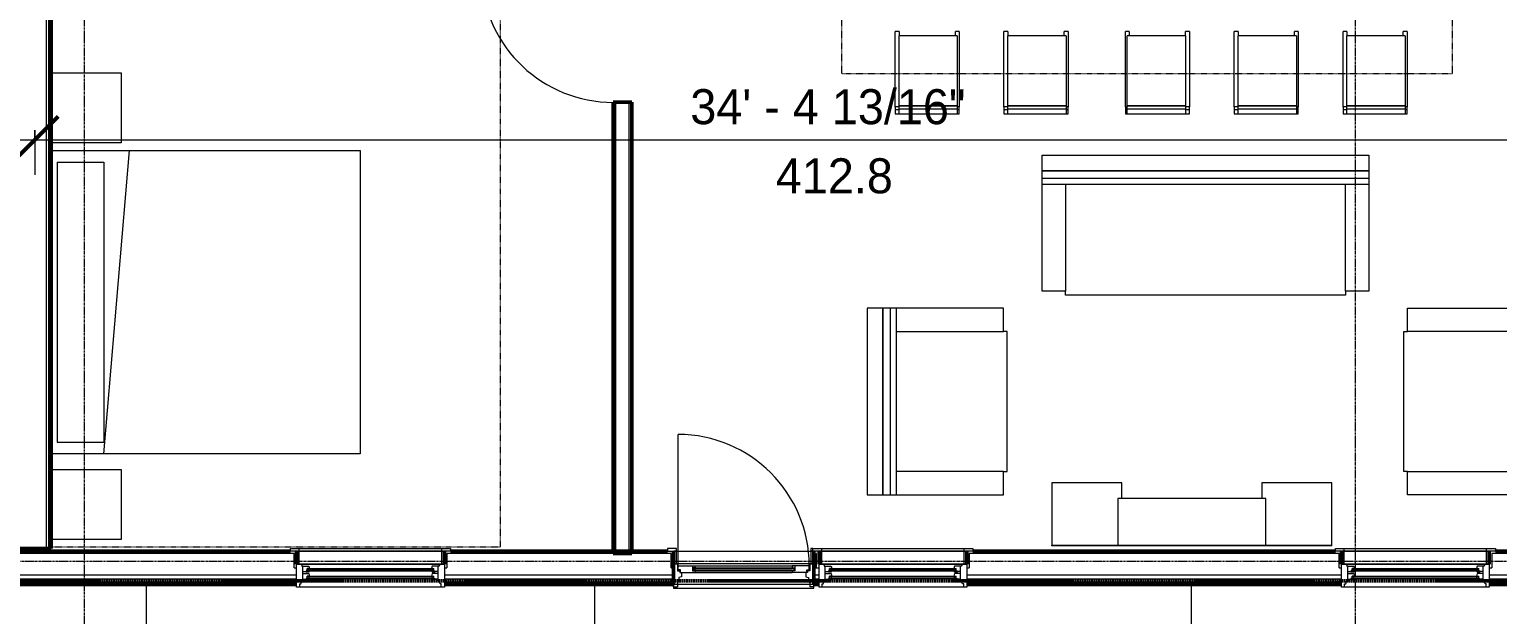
# Model space of a CAD drawing. Header units: inches. Extents: x -4266 to -1814, y 9706 to 12441.
# Drawn here: x -2514.5 to -2136.8, y 11268.6 to 11419 of the extents above; entities that cross this region are included whole.
import ezdxf

# ---------------------------------------------------------------- set-up
doc = ezdxf.new("R2010")
doc.units = ezdxf.units.IN
doc.header["$MEASUREMENT"] = 0
for name, pattern in [('Dash', [0.25, 0.125, -0.125]), ('Dash 1_16_', [0.125, 0.0625, -0.0625]), ('Grid Line 1_2_', [0.875, 0.5, -0.125, 0.125, -0.125])]:
    doc.linetypes.add(name, pattern=pattern)
for name, color, linetype, lineweight in [('A-ANNO-DIMS', 211, 'Continuous', 9), ('A-ANNO-DIMS-96', 211, 'Continuous', 9), ('A-DOOR-1', 7, 'Continuous', 9), ('A-DOOR-2', 50, 'Continuous', 20), ('A-DOOR-FRAM-1', 50, 'Continuous', 20), ('A-DOOR-FRAM-2', 7, 'Continuous', 9), ('A-DOOR-GLAZ-1', 7, 'Continuous', 9), ('A-FLOR-2', 10, 'Continuous', 13), ('A-GLAZ-1', 7, 'Continuous', 9), ('A-GLAZ-2', 50, 'Continuous', 20), ('A-WALL', 113, 'Continuous', 13), ('A-WALL-3', 250, 'Continuous', 50), ('A-WALL-4', 10, 'Continuous', 13), ('C-PROP-LINE-2', 91, 'Dash 1_16_', 50), ('I-FURN', 30, 'Continuous', 9), ('I-FURN-1', 7, 'Continuous', 9), ('I-FURN-HDLN-1', 7, 'Dash', 9), ('I-WALL-3', 2, 'Continuous', 50), ('Q-CASE-HDLN-1', 7, 'Dash', 9), ('S-GRID-1', 1, 'Grid Line 1_2_', 9)]:
    doc.layers.add(name, color=color, linetype=linetype, lineweight=lineweight)
doc.styles.add('Century Gothic', font='ufonts.com_century-gothic.ttf', dxfattribs={"height": 9})
doc.dimstyles.new('OD__1_16__Tol__', dxfattribs={"dimscale": 12, "dimtxt": 9.397514, "dimasz": 1, "dimexe": 0.75, "dimexo": 0.5, "dimgap": 0.125, "dimtad": 1, "dimdec": 4, "dimrnd": 0.0625, "dimzin": 3, "dimdsep": 46, "dimlunit": 4, "dimtxsty": 'Century Gothic', "dimblk1": 'OBLIQUE', "dimblk2": 'OBLIQUE', "dimsah": 1, "dimcen": 0.09, "dimdle": 0.75, "dimazin": 0, "dimtfac": 1, "dimtdec": 4, "dimtix": 1, "dimtmove": 0, "dimatfit": 3, "dimfxl": 1, "dimtvp": 1, "dimtfill": 1, "dimfrac": 2, "dimtolj": 1, "dimtzin": 0, "dimarcsym": 2})

# ---------------------------------------------------------------- blocks, each defined once
blk = doc.blocks.new('DIMBLOCK30-FLOOR PLAN - 1ST FLOOR')
at = {"layer": 'A-ANNO-DIMS-96', "lineweight": 50}
for p, q in [((-2714.72, 11390.62), (-2708.72, 11396.62)), ((-2513.12, 11390.62), (-2507.12, 11396.62)), ((-2714.72, 11390.62), (-2720.72, 11384.62)), ((-2513.12, 11390.62), (-2519.12, 11384.62))]:
    blk.add_line(p, q, dxfattribs=at)
at = {"layer": 'A-ANNO-DIMS-96'}
for p, q in [((-2714.72, 11393.11), (-2714.72, 11381.62)), ((-2714.72, 11390.62), (-2714.72, 11393.11)), ((-2513.12, 11393.11), (-2513.12, 11381.62)), ((-2513.12, 11390.62), (-2513.12, 11393.11)), ((-2714.72, 11390.62), (-2513.12, 11390.62))]:
    blk.add_line(p, q, dxfattribs=at)
at = {"layer": 'A-ANNO-DIMS-96', "color": 0, "insert": (-2629.66, 11385.89), "char_height": 9, "width": 37.7691, "attachment_point": 1, "line_spacing_factor": 0.984502, "style": 'Century Gothic', "bg_fill": 3, "box_fill_scale": 1.25, "bg_fill_color": 256, "bg_fill_true_color": 13158600, "bg_fill_transparency": 0}
blk.add_mtext('201.6', dxfattribs=at)
at = {"layer": 'A-ANNO-DIMS-96', "color": 0, "insert": (-2644.65, 11403.66), "char_height": 9, "width": 73.7481, "attachment_point": 1, "line_spacing_factor": 0.984502, "style": 'Century Gothic', "bg_fill": 3, "box_fill_scale": 1.25, "bg_fill_color": 256, "bg_fill_true_color": 13158600, "bg_fill_transparency": 0}
blk.add_mtext('16\' - 9 5/8"', dxfattribs=at)
blk = doc.blocks.new('_Oblique')
at = {"color": 0, "linetype": 'ByBlock', "lineweight": -2}
blk.add_line((-0.5, -0.5), (0.5, 0.5), dxfattribs=at)
blk = doc.blocks.new('DIMBLOCK31-FLOOR PLAN - 1ST FLOOR')
at = {"layer": 'A-ANNO-DIMS-96', "lineweight": 50}
for p, q in [((-2513.12, 11390.62), (-2507.12, 11396.62)), ((-2100.32, 11390.62), (-2094.32, 11396.62)), ((-2513.12, 11390.62), (-2519.12, 11384.62)), ((-2100.32, 11390.62), (-2106.32, 11384.62))]:
    blk.add_line(p, q, dxfattribs=at)
at = {"layer": 'A-ANNO-DIMS-96'}
for p, q in [((-2513.12, 11393.11), (-2513.12, 11381.62)), ((-2513.12, 11390.62), (-2513.12, 11393.11)), ((-2100.32, 11393.11), (-2100.32, 11381.62)), ((-2100.32, 11390.62), (-2100.32, 11393.11)), ((-2513.12, 11390.62), (-2091.32, 11390.62))]:
    blk.add_line(p, q, dxfattribs=at)
at = {"layer": 'A-ANNO-DIMS-96', "color": 0, "insert": (-2322.46, 11385.89), "char_height": 9, "width": 37.7691, "attachment_point": 1, "line_spacing_factor": 0.984502, "style": 'Century Gothic', "bg_fill": 3, "box_fill_scale": 1.25, "bg_fill_color": 256, "bg_fill_true_color": 13158600, "bg_fill_transparency": 0}
blk.add_mtext('412.8', dxfattribs=at)
at = {"layer": 'A-ANNO-DIMS-96', "color": 0, "insert": (-2344.46, 11403.66), "char_height": 9, "width": 90.5741, "attachment_point": 1, "line_spacing_factor": 0.984502, "style": 'Century Gothic', "bg_fill": 3, "box_fill_scale": 1.25, "bg_fill_color": 256, "bg_fill_true_color": 13158600, "bg_fill_transparency": 0}
blk.add_mtext('34\' - 4 13/16"', dxfattribs=at)

msp = doc.modelspace()

# ---------------------------------------------------------------- linework, layer by layer
at = {"layer": 'A-DOOR-1'}
msp.add_line((-2347.59874, 11281.13315), (-2347.59874, 11314.88315), dxfattribs=at)
msp.add_arc((-2347.59874, 11281.13315), 33.75, 0, 90, dxfattribs=at)
at = {"layer": 'A-DOOR-2'}
for p, q in [((-2347.59874, 11280.0709), (-2347.59874, 11281.13315)), ((-2347.59874, 11281.13315), (-2343.16124, 11281.13315)), ((-2346.98238, 11280.06014), (-2347.59874, 11280.0709)), ((-2346.98238, 11279.41465), (-2346.98238, 11280.06014)), ((-2346.98238, 11279.41465), (-2343.16124, 11279.41465)), ((-2343.91124, 11281.13315), (-2343.91124, 11279.8209)), ((-2343.91124, 11281.13315), (-2343.91124, 11281.0709)), ((-2343.91124, 11281.0709), (-2343.39727, 11281.0709)), ((-2343.16124, 11280.5709), (-2343.91124, 11280.5709)), ((-2343.91124, 11279.8209), (-2343.16124, 11279.8209)), ((-2343.39727, 11281.0709), (-2343.19224, 11280.8189)), ((-2343.19224, 11280.8189), (-2343.16124, 11280.6329)), ((-2343.16124, 11279.7269), (-2343.19158, 11279.41465)), ((-2343.16124, 11281.13315), (-2318.28624, 11281.13315)), ((-2343.16124, 11280.6329), (-2343.16124, 11280.5709)), ((-2343.16124, 11279.8209), (-2343.16124, 11279.7269)), ((-2343.16124, 11279.4144), (-2318.28624, 11279.4144)), ((-2313.84874, 11281.13315), (-2318.28624, 11281.13315)), ((-2318.25524, 11280.8189), (-2318.28624, 11280.6329)), ((-2318.28624, 11280.6329), (-2318.28624, 11280.5709)), ((-2318.28624, 11280.5709), (-2317.53624, 11280.5709)), ((-2318.28624, 11279.8209), (-2318.28624, 11279.7269)), ((-2317.53624, 11279.8209), (-2318.28624, 11279.8209)), ((-2318.28624, 11279.7269), (-2318.25589, 11279.41465)), ((-2314.46509, 11279.41465), (-2318.28624, 11279.41465)), ((-2318.05021, 11281.0709), (-2318.25524, 11280.8189)), ((-2317.53624, 11281.0709), (-2318.05021, 11281.0709)), ((-2317.53624, 11281.13315), (-2317.53624, 11279.8209)), ((-2317.53624, 11281.13315), (-2317.53624, 11281.0709)), ((-2314.46509, 11280.06014), (-2313.84874, 11280.0709)), ((-2314.46509, 11279.41465), (-2314.46509, 11280.06014)), ((-2313.84874, 11280.0709), (-2313.84874, 11281.13315))]:
    msp.add_line(p, q, dxfattribs=at)
at = {"layer": 'A-DOOR-FRAM-1'}
for p, q in [((-2348.78624, 11275.7269), (-2348.78624, 11281.6019)), ((-2348.78624, 11281.6019), (-2347.75499, 11281.6019)), ((-2348.66124, 11281.6019), (-2348.78624, 11281.6019)), ((-2313.41124, 11281.6019), (-2348.03624, 11281.6019)), ((-2347.75499, 11281.6019), (-2347.75499, 11279.8199)), ((-2347.75499, 11279.8199), (-2347.17624, 11279.8199)), ((-2347.17624, 11279.8199), (-2347.17624, 11279.3829)), ((-2347.17624, 11279.3829), (-2346.72374, 11279.3829)), ((-2346.72374, 11279.3829), (-2346.72374, 11278.24557)), ((-2314.27124, 11279.3829), (-2314.72374, 11279.3829)), ((-2314.72374, 11279.3829), (-2314.72374, 11278.24557)), ((-2314.27124, 11279.8199), (-2314.27124, 11279.3829)), ((-2313.69249, 11279.8199), (-2314.27124, 11279.8199)), ((-2313.69249, 11281.6019), (-2313.69249, 11279.8199)), ((-2312.66124, 11281.6019), (-2313.69249, 11281.6019)), ((-2313.03624, 11281.6019), (-2312.66124, 11281.6019)), ((-2312.66124, 11281.6019), (-2312.78624, 11281.6019)), ((-2312.66124, 11275.7269), (-2312.66124, 11281.6019)), ((-2350.41124, 11277.0394), (-2348.78624, 11277.0394)), ((-2348.78624, 11276.2894), (-2348.78624, 11275.38315)), ((-2348.78624, 11275.7269), (-2347.75499, 11275.7269)), ((-2348.78624, 11275.38315), (-2312.66124, 11275.38315)), ((-2347.41124, 11277.08924), (-2347.75499, 11276.84854)), ((-2347.75499, 11276.84854), (-2347.75499, 11275.7269)), ((-2346.72374, 11278.24557), (-2347.41124, 11278.09039)), ((-2347.41124, 11278.09039), (-2347.41124, 11277.08924)), ((-2314.72374, 11278.24557), (-2314.03624, 11278.09039)), ((-2314.03624, 11278.09039), (-2314.03624, 11277.08924)), ((-2314.03624, 11277.08924), (-2313.69249, 11276.84854)), ((-2313.69249, 11276.84854), (-2313.69249, 11275.7269)), ((-2312.66124, 11275.7269), (-2313.69249, 11275.7269)), ((-2311.33546, 11277.0394), (-2312.66124, 11277.0394)), ((-2312.66124, 11275.38315), (-2312.66124, 11276.2894))]:
    msp.add_line(p, q, dxfattribs=at)
at = {"layer": 'A-DOOR-FRAM-2'}
for p, q in [((-2348.03624, 11285.5394), (-2350.28624, 11285.5394)), ((-2350.28624, 11285.5394), (-2350.28624, 11284.9144)), ((-2350.28624, 11284.9144), (-2348.03624, 11284.9144)), ((-2348.03624, 11284.9144), (-2348.66124, 11284.9144)), ((-2348.66124, 11284.9144), (-2348.66124, 11281.6019)), ((-2348.03624, 11284.9144), (-2348.03624, 11285.5394)), ((-2348.03624, 11281.6019), (-2348.03624, 11284.9144)), ((-2312.89796, 11285.5394), (-2313.41124, 11285.5394)), ((-2313.41124, 11285.5394), (-2313.41124, 11284.9144)), ((-2312.89796, 11284.9144), (-2313.41124, 11284.9144)), ((-2313.41124, 11284.9144), (-2313.41124, 11281.6019)), ((-2313.41124, 11284.9144), (-2312.89796, 11284.9144)), ((-2312.78624, 11281.6019), (-2312.78624, 11284.9144)), ((-2348.66124, 11281.6019), (-2348.03624, 11281.6019)), ((-2313.41124, 11281.6019), (-2312.78624, 11281.6019))]:
    msp.add_line(p, q, dxfattribs=at)
at = {"layer": 'A-DOOR-GLAZ-1'}
for p, q in [((-2343.91124, 11280.4144), (-2343.16124, 11280.4144)), ((-2343.16124, 11279.9769), (-2343.91124, 11279.9769)), ((-2343.70124, 11279.9769), (-2343.70124, 11280.4144)), ((-2343.16124, 11280.57065), (-2318.28624, 11280.57065)), ((-2343.16124, 11280.4144), (-2318.28624, 11280.4144)), ((-2343.16124, 11279.9769), (-2318.28624, 11279.9769)), ((-2343.16124, 11279.82065), (-2318.28624, 11279.82065)), ((-2317.53624, 11280.4144), (-2318.28624, 11280.4144)), ((-2318.28624, 11279.9769), (-2317.53624, 11279.9769)), ((-2317.74624, 11279.9769), (-2317.74624, 11280.4144))]:
    msp.add_line(p, q, dxfattribs=at)
at = {"layer": 'A-FLOR-2'}
for p, q in [((-2484.32374, 11164.5894), (-2484.32374, 11276.2894)), ((-2369.12374, 11276.2894), (-2369.12374, 11241.3894)), ((-2215.52374, 11164.5894), (-2215.52374, 11276.2894))]:
    msp.add_line(p, q, dxfattribs=at)
at = {"layer": 'A-GLAZ-1'}
for p, q in [((-2447.29796, 11285.5394), (-2406.14952, 11285.5394)), ((-2447.29796, 11284.9144), (-2447.29796, 11285.5394)), ((-2406.14952, 11284.9144), (-2447.29796, 11284.9144)), ((-2445.67296, 11284.9144), (-2407.77452, 11284.9144)), ((-2445.67296, 11281.5394), (-2445.67296, 11284.9144)), ((-2445.04796, 11284.9144), (-2445.04796, 11285.5394)), ((-2445.04796, 11281.5394), (-2445.04796, 11284.9144)), ((-2408.39952, 11284.9144), (-2408.39952, 11285.5394)), ((-2408.39952, 11281.5394), (-2408.39952, 11284.9144)), ((-2407.77452, 11284.9144), (-2407.77452, 11281.5394)), ((-2406.14952, 11285.5394), (-2406.14952, 11284.9144)), ((-2312.89796, 11285.5394), (-2271.74952, 11285.5394)), ((-2312.89796, 11284.9144), (-2312.89796, 11285.5394)), ((-2271.74952, 11284.9144), (-2312.89796, 11284.9144)), ((-2311.27296, 11284.9144), (-2273.37452, 11284.9144)), ((-2311.27296, 11281.5394), (-2311.27296, 11284.9144)), ((-2310.64796, 11284.9144), (-2310.64796, 11285.5394)), ((-2310.64796, 11281.5394), (-2310.64796, 11284.9144)), ((-2273.99952, 11284.9144), (-2273.99952, 11285.5394)), ((-2273.99952, 11281.5394), (-2273.99952, 11284.9144)), ((-2273.37452, 11284.9144), (-2273.37452, 11281.5394)), ((-2271.74952, 11285.5394), (-2271.74952, 11284.9144)), ((-2178.49796, 11285.5394), (-2137.34952, 11285.5394)), ((-2178.49796, 11284.9144), (-2178.49796, 11285.5394)), ((-2137.34952, 11284.9144), (-2178.49796, 11284.9144)), ((-2176.87296, 11284.9144), (-2138.97452, 11284.9144)), ((-2176.87296, 11281.5394), (-2176.87296, 11284.9144)), ((-2176.24796, 11284.9144), (-2176.24796, 11285.5394)), ((-2176.24796, 11281.5394), (-2176.24796, 11284.9144)), ((-2139.59952, 11284.9144), (-2139.59952, 11285.5394)), ((-2139.59952, 11281.5394), (-2139.59952, 11284.9144)), ((-2138.97452, 11284.9144), (-2138.97452, 11281.5394)), ((-2137.34952, 11285.5394), (-2137.34952, 11284.9144)), ((-2407.77452, 11281.5394), (-2445.67296, 11281.5394)), ((-2443.01671, 11280.2894), (-2442.42296, 11280.2894)), ((-2443.01671, 11279.9144), (-2442.42296, 11279.9144)), ((-2442.54796, 11279.9144), (-2442.54796, 11280.2894)), ((-2442.42296, 11280.4144), (-2411.02452, 11280.4144)), ((-2442.42296, 11280.2894), (-2411.02452, 11280.2894)), ((-2442.42296, 11279.9144), (-2411.02452, 11279.9144)), ((-2442.42296, 11279.7894), (-2411.02452, 11279.7894)), ((-2410.43077, 11280.2894), (-2411.02452, 11280.2894)), ((-2410.43077, 11279.9144), (-2411.02452, 11279.9144)), ((-2410.89952, 11279.9144), (-2410.89952, 11280.2894)), ((-2273.37452, 11281.5394), (-2311.27296, 11281.5394)), ((-2308.61671, 11280.2894), (-2308.02296, 11280.2894)), ((-2308.61671, 11279.9144), (-2308.02296, 11279.9144)), ((-2308.14796, 11279.9144), (-2308.14796, 11280.2894)), ((-2308.02296, 11280.4144), (-2276.62452, 11280.4144)), ((-2308.02296, 11280.2894), (-2276.62452, 11280.2894)), ((-2308.02296, 11279.9144), (-2276.62452, 11279.9144)), ((-2308.02296, 11279.7894), (-2276.62452, 11279.7894)), ((-2276.03077, 11280.2894), (-2276.62452, 11280.2894)), ((-2276.03077, 11279.9144), (-2276.62452, 11279.9144)), ((-2276.49952, 11279.9144), (-2276.49952, 11280.2894)), ((-2138.97452, 11281.5394), (-2176.87296, 11281.5394)), ((-2174.21671, 11280.2894), (-2173.62296, 11280.2894)), ((-2174.21671, 11279.9144), (-2173.62296, 11279.9144)), ((-2173.74796, 11279.9144), (-2173.74796, 11280.2894)), ((-2173.62296, 11280.4144), (-2142.22452, 11280.4144)), ((-2173.62296, 11280.2894), (-2142.22452, 11280.2894)), ((-2173.62296, 11279.9144), (-2142.22452, 11279.9144)), ((-2173.62296, 11279.7894), (-2142.22452, 11279.7894)), ((-2141.63077, 11280.2894), (-2142.22452, 11280.2894)), ((-2141.63077, 11279.9144), (-2142.22452, 11279.9144)), ((-2142.09952, 11279.9144), (-2142.09952, 11280.2894)), ((-2443.01671, 11278.3519), (-2442.42296, 11278.3519)), ((-2443.01671, 11277.9769), (-2442.42296, 11277.9769)), ((-2442.54796, 11277.9769), (-2442.54796, 11278.3519)), ((-2442.42296, 11278.4769), (-2411.02452, 11278.4769)), ((-2442.42296, 11278.3519), (-2411.02452, 11278.3519)), ((-2442.42296, 11277.9769), (-2411.02452, 11277.9769)), ((-2442.42296, 11277.8519), (-2411.02452, 11277.8519)), ((-2410.43077, 11278.3519), (-2411.02452, 11278.3519)), ((-2410.43077, 11277.9769), (-2411.02452, 11277.9769)), ((-2410.89952, 11277.9769), (-2410.89952, 11278.3519)), ((-2308.61671, 11278.3519), (-2308.02296, 11278.3519)), ((-2308.61671, 11277.9769), (-2308.02296, 11277.9769)), ((-2308.14796, 11277.9769), (-2308.14796, 11278.3519)), ((-2308.02296, 11278.4769), (-2276.62452, 11278.4769)), ((-2308.02296, 11278.3519), (-2276.62452, 11278.3519)), ((-2308.02296, 11277.9769), (-2276.62452, 11277.9769)), ((-2308.02296, 11277.8519), (-2276.62452, 11277.8519)), ((-2276.03077, 11278.3519), (-2276.62452, 11278.3519)), ((-2276.03077, 11277.9769), (-2276.62452, 11277.9769)), ((-2276.49952, 11277.9769), (-2276.49952, 11278.3519)), ((-2174.21671, 11278.3519), (-2173.62296, 11278.3519)), ((-2174.21671, 11277.9769), (-2173.62296, 11277.9769)), ((-2173.74796, 11277.9769), (-2173.74796, 11278.3519)), ((-2173.62296, 11278.4769), (-2142.22452, 11278.4769)), ((-2173.62296, 11278.3519), (-2142.22452, 11278.3519)), ((-2173.62296, 11277.9769), (-2142.22452, 11277.9769)), ((-2173.62296, 11277.8519), (-2142.22452, 11277.8519)), ((-2141.63077, 11278.3519), (-2142.22452, 11278.3519)), ((-2141.63077, 11277.9769), (-2142.22452, 11277.9769)), ((-2142.09952, 11277.9769), (-2142.09952, 11278.3519))]:
    msp.add_line(p, q, dxfattribs=at)
at = {"layer": 'A-GLAZ-2'}
for p, q in [((-2445.73546, 11281.5394), (-2407.71202, 11281.5394)), ((-2445.73546, 11275.6644), (-2445.73546, 11281.5394)), ((-2444.39171, 11281.25924), (-2444.72559, 11281.5394)), ((-2444.39171, 11281.25924), (-2444.39171, 11281.0394)), ((-2444.39171, 11281.0394), (-2442.57921, 11281.0394)), ((-2444.14171, 11277.7269), (-2444.14171, 11281.0394)), ((-2444.14171, 11279.6644), (-2443.29796, 11279.6644)), ((-2444.14171, 11279.1019), (-2442.57921, 11279.1019)), ((-2443.29796, 11279.7894), (-2443.29796, 11279.44565)), ((-2442.42608, 11279.7894), (-2443.29796, 11279.7894)), ((-2442.57921, 11279.44565), (-2443.29796, 11279.44565)), ((-2443.01671, 11279.7894), (-2443.01671, 11280.4144)), ((-2442.42296, 11280.4144), (-2443.01671, 11280.4144)), ((-2442.57921, 11281.0394), (-2442.42296, 11280.4144)), ((-2442.57921, 11279.44565), (-2442.42608, 11279.7894)), ((-2442.57921, 11279.1019), (-2442.42296, 11278.4769)), ((-2410.86827, 11281.0394), (-2411.02452, 11280.4144)), ((-2411.02452, 11280.4144), (-2410.43077, 11280.4144)), ((-2410.86827, 11279.1019), (-2411.02452, 11278.4769)), ((-2410.86827, 11279.44565), (-2411.02139, 11279.7894)), ((-2411.02139, 11279.7894), (-2410.14952, 11279.7894)), ((-2409.05577, 11281.0394), (-2410.86827, 11281.0394)), ((-2410.86827, 11279.44565), (-2410.14952, 11279.44565)), ((-2409.30577, 11279.1019), (-2410.86827, 11279.1019)), ((-2410.43077, 11279.7894), (-2410.43077, 11280.4144)), ((-2410.14952, 11279.7894), (-2410.14952, 11279.44565)), ((-2409.30577, 11279.6644), (-2410.14952, 11279.6644)), ((-2409.30577, 11277.7269), (-2409.30577, 11281.0394)), ((-2409.05577, 11281.25924), (-2408.72189, 11281.5394)), ((-2409.05577, 11281.25924), (-2409.05577, 11281.0394)), ((-2407.71202, 11281.5394), (-2407.71202, 11275.6644)), ((-2311.33546, 11281.5394), (-2273.31202, 11281.5394)), ((-2311.33546, 11275.6644), (-2311.33546, 11281.5394)), ((-2309.99171, 11281.25924), (-2310.32559, 11281.5394)), ((-2309.99171, 11281.25924), (-2309.99171, 11281.0394)), ((-2309.99171, 11281.0394), (-2308.17921, 11281.0394)), ((-2309.74171, 11277.7269), (-2309.74171, 11281.0394)), ((-2309.74171, 11279.6644), (-2308.89796, 11279.6644)), ((-2309.74171, 11279.1019), (-2308.17921, 11279.1019)), ((-2308.89796, 11279.7894), (-2308.89796, 11279.44565)), ((-2308.02608, 11279.7894), (-2308.89796, 11279.7894)), ((-2308.17921, 11279.44565), (-2308.89796, 11279.44565)), ((-2308.61671, 11279.7894), (-2308.61671, 11280.4144)), ((-2308.02296, 11280.4144), (-2308.61671, 11280.4144)), ((-2308.17921, 11281.0394), (-2308.02296, 11280.4144)), ((-2308.17921, 11279.44565), (-2308.02608, 11279.7894)), ((-2308.17921, 11279.1019), (-2308.02296, 11278.4769)), ((-2276.46827, 11281.0394), (-2276.62452, 11280.4144)), ((-2276.62452, 11280.4144), (-2276.03077, 11280.4144)), ((-2276.46827, 11279.1019), (-2276.62452, 11278.4769)), ((-2276.46827, 11279.44565), (-2276.62139, 11279.7894)), ((-2276.62139, 11279.7894), (-2275.74952, 11279.7894)), ((-2274.65577, 11281.0394), (-2276.46827, 11281.0394)), ((-2276.46827, 11279.44565), (-2275.74952, 11279.44565)), ((-2274.90577, 11279.1019), (-2276.46827, 11279.1019)), ((-2276.03077, 11279.7894), (-2276.03077, 11280.4144)), ((-2275.74952, 11279.7894), (-2275.74952, 11279.44565)), ((-2274.90577, 11279.6644), (-2275.74952, 11279.6644)), ((-2274.90577, 11277.7269), (-2274.90577, 11281.0394)), ((-2274.65577, 11281.25924), (-2274.32189, 11281.5394)), ((-2274.65577, 11281.25924), (-2274.65577, 11281.0394)), ((-2273.31202, 11281.5394), (-2273.31202, 11275.6644)), ((-2176.93546, 11281.5394), (-2138.91202, 11281.5394)), ((-2176.93546, 11275.6644), (-2176.93546, 11281.5394)), ((-2175.59171, 11281.25924), (-2175.92559, 11281.5394)), ((-2175.59171, 11281.25924), (-2175.59171, 11281.0394)), ((-2175.59171, 11281.0394), (-2173.77921, 11281.0394)), ((-2175.34171, 11277.7269), (-2175.34171, 11281.0394)), ((-2175.34171, 11279.6644), (-2174.49796, 11279.6644)), ((-2175.34171, 11279.1019), (-2173.77921, 11279.1019)), ((-2174.49796, 11279.7894), (-2174.49796, 11279.44565)), ((-2173.62608, 11279.7894), (-2174.49796, 11279.7894)), ((-2173.77921, 11279.44565), (-2174.49796, 11279.44565)), ((-2174.21671, 11279.7894), (-2174.21671, 11280.4144)), ((-2173.62296, 11280.4144), (-2174.21671, 11280.4144)), ((-2173.77921, 11281.0394), (-2173.62296, 11280.4144)), ((-2173.77921, 11279.44565), (-2173.62608, 11279.7894)), ((-2173.77921, 11279.1019), (-2173.62296, 11278.4769)), ((-2142.06827, 11281.0394), (-2142.22452, 11280.4144)), ((-2142.22452, 11280.4144), (-2141.63077, 11280.4144)), ((-2142.06827, 11279.1019), (-2142.22452, 11278.4769)), ((-2142.06827, 11279.44565), (-2142.22139, 11279.7894)), ((-2142.22139, 11279.7894), (-2141.34952, 11279.7894)), ((-2140.25577, 11281.0394), (-2142.06827, 11281.0394)), ((-2142.06827, 11279.44565), (-2141.34952, 11279.44565)), ((-2140.50577, 11279.1019), (-2142.06827, 11279.1019)), ((-2141.63077, 11279.7894), (-2141.63077, 11280.4144)), ((-2141.34952, 11279.7894), (-2141.34952, 11279.44565)), ((-2140.50577, 11279.6644), (-2141.34952, 11279.6644)), ((-2140.50577, 11277.7269), (-2140.50577, 11281.0394)), ((-2140.25577, 11281.25924), (-2139.92189, 11281.5394)), ((-2140.25577, 11281.25924), (-2140.25577, 11281.0394)), ((-2138.91202, 11281.5394), (-2138.91202, 11275.6644)), ((-2445.73546, 11277.0394), (-2447.23546, 11277.0394)), ((-2407.71202, 11275.6644), (-2445.73546, 11275.6644)), ((-2444.92296, 11276.4769), (-2444.64827, 11276.4769)), ((-2444.92296, 11275.6644), (-2444.92296, 11276.4769)), ((-2444.64827, 11276.4769), (-2444.32921, 11277.2894)), ((-2444.32921, 11277.2894), (-2443.86046, 11277.2894)), ((-2444.14171, 11277.7269), (-2443.29796, 11277.7269)), ((-2443.86046, 11277.2894), (-2443.86046, 11277.7269)), ((-2443.29796, 11277.8519), (-2443.29796, 11277.50815)), ((-2442.42608, 11277.8519), (-2443.29796, 11277.8519)), ((-2442.57921, 11277.50815), (-2443.29796, 11277.50815)), ((-2443.01671, 11277.8519), (-2443.01671, 11278.4769)), ((-2442.42296, 11278.4769), (-2443.01671, 11278.4769)), ((-2442.57921, 11277.50815), (-2442.42608, 11277.8519)), ((-2411.02452, 11278.4769), (-2410.43077, 11278.4769)), ((-2410.86827, 11277.50815), (-2411.02139, 11277.8519)), ((-2411.02139, 11277.8519), (-2410.14952, 11277.8519)), ((-2410.86827, 11277.50815), (-2410.14952, 11277.50815)), ((-2410.43077, 11277.8519), (-2410.43077, 11278.4769)), ((-2410.14952, 11277.8519), (-2410.14952, 11277.50815)), ((-2409.30577, 11277.7269), (-2410.14952, 11277.7269)), ((-2409.58702, 11277.2894), (-2409.58702, 11277.7269)), ((-2409.11827, 11277.2894), (-2409.58702, 11277.2894)), ((-2408.7992, 11276.4769), (-2409.11827, 11277.2894)), ((-2408.52452, 11276.4769), (-2408.7992, 11276.4769)), ((-2408.52452, 11275.6644), (-2408.52452, 11276.4769)), ((-2407.71202, 11277.0394), (-2406.21202, 11277.0394)), ((-2311.33546, 11277.0394), (-2312.83546, 11277.0394)), ((-2273.31202, 11275.6644), (-2311.33546, 11275.6644)), ((-2310.52296, 11276.4769), (-2310.24827, 11276.4769)), ((-2310.52296, 11275.6644), (-2310.52296, 11276.4769)), ((-2310.24827, 11276.4769), (-2309.92921, 11277.2894)), ((-2309.92921, 11277.2894), (-2309.46046, 11277.2894)), ((-2309.74171, 11277.7269), (-2308.89796, 11277.7269)), ((-2309.46046, 11277.2894), (-2309.46046, 11277.7269)), ((-2308.89796, 11277.8519), (-2308.89796, 11277.50815)), ((-2308.02608, 11277.8519), (-2308.89796, 11277.8519)), ((-2308.17921, 11277.50815), (-2308.89796, 11277.50815)), ((-2308.61671, 11277.8519), (-2308.61671, 11278.4769)), ((-2308.02296, 11278.4769), (-2308.61671, 11278.4769)), ((-2308.17921, 11277.50815), (-2308.02608, 11277.8519)), ((-2276.62452, 11278.4769), (-2276.03077, 11278.4769)), ((-2276.46827, 11277.50815), (-2276.62139, 11277.8519)), ((-2276.62139, 11277.8519), (-2275.74952, 11277.8519)), ((-2276.46827, 11277.50815), (-2275.74952, 11277.50815)), ((-2276.03077, 11277.8519), (-2276.03077, 11278.4769)), ((-2275.74952, 11277.8519), (-2275.74952, 11277.50815)), ((-2274.90577, 11277.7269), (-2275.74952, 11277.7269)), ((-2275.18702, 11277.2894), (-2275.18702, 11277.7269)), ((-2274.71827, 11277.2894), (-2275.18702, 11277.2894)), ((-2274.3992, 11276.4769), (-2274.71827, 11277.2894)), ((-2274.12452, 11276.4769), (-2274.3992, 11276.4769)), ((-2274.12452, 11275.6644), (-2274.12452, 11276.4769)), ((-2273.31202, 11277.0394), (-2271.81202, 11277.0394)), ((-2176.93546, 11277.0394), (-2178.43546, 11277.0394)), ((-2138.91202, 11275.6644), (-2176.93546, 11275.6644)), ((-2176.12296, 11276.4769), (-2175.84827, 11276.4769)), ((-2176.12296, 11275.6644), (-2176.12296, 11276.4769)), ((-2175.84827, 11276.4769), (-2175.52921, 11277.2894)), ((-2175.52921, 11277.2894), (-2175.06046, 11277.2894)), ((-2175.34171, 11277.7269), (-2174.49796, 11277.7269)), ((-2175.06046, 11277.2894), (-2175.06046, 11277.7269)), ((-2174.49796, 11277.8519), (-2174.49796, 11277.50815)), ((-2173.62608, 11277.8519), (-2174.49796, 11277.8519)), ((-2173.77921, 11277.50815), (-2174.49796, 11277.50815)), ((-2174.21671, 11277.8519), (-2174.21671, 11278.4769)), ((-2173.62296, 11278.4769), (-2174.21671, 11278.4769)), ((-2173.77921, 11277.50815), (-2173.62608, 11277.8519)), ((-2142.22452, 11278.4769), (-2141.63077, 11278.4769)), ((-2142.06827, 11277.50815), (-2142.22139, 11277.8519)), ((-2142.22139, 11277.8519), (-2141.34952, 11277.8519)), ((-2142.06827, 11277.50815), (-2141.34952, 11277.50815)), ((-2141.63077, 11277.8519), (-2141.63077, 11278.4769)), ((-2141.34952, 11277.8519), (-2141.34952, 11277.50815)), ((-2140.50577, 11277.7269), (-2141.34952, 11277.7269)), ((-2140.78702, 11277.2894), (-2140.78702, 11277.7269)), ((-2140.31827, 11277.2894), (-2140.78702, 11277.2894)), ((-2139.9992, 11276.4769), (-2140.31827, 11277.2894)), ((-2139.72452, 11276.4769), (-2139.9992, 11276.4769)), ((-2139.72452, 11275.6644), (-2139.72452, 11276.4769)), ((-2138.91202, 11277.0394), (-2137.41202, 11277.0394))]:
    msp.add_line(p, q, dxfattribs=at)
at = {"layer": 'A-WALL'}
for p, q in [((-2510.12374, 11285.5394), (-2510.12374, 11641.2394)), ((-2509.49874, 11285.5394), (-2509.49874, 11641.2394))]:
    msp.add_line(p, q, dxfattribs=at)
at = {"layer": 'A-WALL-3'}
for p, q in [((-2447.29796, 11284.9144), (-2560.76124, 11284.9144)), ((-2445.73546, 11281.5394), (-2445.73546, 11284.9144)), ((-2407.71202, 11284.9144), (-2407.71202, 11281.5394)), ((-2350.28624, 11284.9144), (-2406.14952, 11284.9144)), ((-2364.27374, 11284.2894), (-2359.52374, 11284.2894)), ((-2348.78624, 11276.2894), (-2348.78624, 11284.9144)), ((-2312.66124, 11284.9144), (-2312.66124, 11276.2894)), ((-2311.33546, 11281.5394), (-2311.33546, 11284.9144)), ((-2273.31202, 11284.9144), (-2273.31202, 11281.5394)), ((-2178.49796, 11284.9144), (-2271.74952, 11284.9144)), ((-2176.93546, 11281.5394), (-2176.93546, 11284.9144)), ((-2138.91202, 11284.9144), (-2138.91202, 11281.5394)), ((-2105.44874, 11284.9144), (-2137.34952, 11284.9144)), ((-2562.26124, 11276.2894), (-2445.73546, 11276.2894)), ((-2407.71202, 11276.2894), (-2348.78624, 11276.2894)), ((-2312.66124, 11276.2894), (-2311.33546, 11276.2894)), ((-2273.31202, 11276.2894), (-2176.93546, 11276.2894)), ((-2138.91202, 11276.2894), (-2096.82374, 11276.2894))]:
    msp.add_line(p, q, dxfattribs=at)
at = {"layer": 'A-WALL-4'}
for p, q in [((-2446.36046, 11284.2894), (-2561.63624, 11284.2894)), ((-2446.36046, 11280.6019), (-2446.36046, 11284.2894)), ((-2407.08702, 11284.2894), (-2407.08702, 11280.6019)), ((-2349.41124, 11284.2894), (-2407.08702, 11284.2894)), ((-2349.41124, 11280.6019), (-2349.41124, 11284.2894)), ((-2348.03624, 11284.9144), (-2313.41124, 11284.9144)), ((-2312.03624, 11284.2894), (-2312.03624, 11280.6019)), ((-2311.96046, 11284.2894), (-2312.03624, 11284.2894)), ((-2311.96046, 11280.6019), (-2311.96046, 11284.2894)), ((-2272.68702, 11284.2894), (-2272.68702, 11280.6019)), ((-2177.56046, 11284.2894), (-2272.68702, 11284.2894)), ((-2177.56046, 11280.6019), (-2177.56046, 11284.2894)), ((-2138.28702, 11284.2894), (-2138.28702, 11280.6019)), ((-2104.82374, 11284.2894), (-2138.28702, 11284.2894)), ((-2446.36046, 11280.6019), (-2445.73546, 11280.6019)), ((-2407.71202, 11280.6019), (-2407.08702, 11280.6019)), ((-2349.41124, 11280.6019), (-2348.78624, 11280.6019)), ((-2312.66124, 11280.6019), (-2312.03624, 11280.6019)), ((-2311.96046, 11280.6019), (-2311.33546, 11280.6019)), ((-2273.31202, 11280.6019), (-2272.68702, 11280.6019)), ((-2177.56046, 11280.6019), (-2176.93546, 11280.6019)), ((-2138.91202, 11280.6019), (-2138.28702, 11280.6019)), ((-2562.26124, 11278.7894), (-2445.73546, 11278.7894)), ((-2562.26124, 11277.7894), (-2445.73546, 11277.7894)), ((-2562.26124, 11277.0394), (-2445.73546, 11277.0394)), ((-2407.71202, 11278.7894), (-2348.78624, 11278.7894)), ((-2407.71202, 11277.7894), (-2348.78624, 11277.7894)), ((-2407.71202, 11277.0394), (-2348.78624, 11277.0394)), ((-2312.66124, 11276.2894), (-2348.78624, 11276.2894)), ((-2312.66124, 11278.7894), (-2311.33546, 11278.7894)), ((-2312.66124, 11277.7894), (-2311.33546, 11277.7894)), ((-2312.66124, 11277.0394), (-2311.33546, 11277.0394)), ((-2273.31202, 11278.7894), (-2176.93546, 11278.7894)), ((-2273.31202, 11277.7894), (-2176.93546, 11277.7894)), ((-2273.31202, 11277.0394), (-2176.93546, 11277.0394)), ((-2138.91202, 11278.7894), (-2099.32374, 11278.7894)), ((-2138.91202, 11277.7894), (-2098.32374, 11277.7894)), ((-2138.91202, 11277.0394), (-2097.57374, 11277.0394))]:
    msp.add_line(p, q, dxfattribs=at)
at = {"layer": 'C-PROP-LINE-2'}
msp.add_line((-2099.26202, 11277.2894), (-3402.04874, 11277.2894), dxfattribs=at)
at = {"layer": 'I-FURN'}
for p, q in [((-2247.92374, 11351.6894), (-2253.92374, 11351.6894)), ((-2247.92374, 11350.6894), (-2247.92374, 11351.6894)), ((-2175.92374, 11351.6894), (-2175.92374, 11350.6894)), ((-2169.92374, 11351.6894), (-2175.92374, 11351.6894)), ((-2294.92374, 11299.3644), (-2294.92374, 11347.3644)), ((-2294.92374, 11347.3644), (-2294.92374, 11299.3644)), ((-2291.42374, 11347.3644), (-2294.92374, 11347.3644)), ((-2292.92374, 11299.3644), (-2292.92374, 11347.3644)), ((-2263.92374, 11347.3644), (-2291.42374, 11347.3644)), ((-2291.42374, 11299.3644), (-2291.42374, 11347.3644)), ((-2263.92374, 11341.3644), (-2263.92374, 11347.3644)), ((-2175.92374, 11350.6894), (-2247.92374, 11350.6894)), ((-2159.92374, 11347.3644), (-2132.42374, 11347.3644)), ((-2159.92374, 11341.3644), (-2159.92374, 11347.3644)), ((-2291.42374, 11341.3644), (-2263.92374, 11341.3644)), ((-2262.92374, 11341.3644), (-2263.92374, 11341.3644)), ((-2262.92374, 11305.3644), (-2262.92374, 11341.3644)), ((-2160.92374, 11341.3644), (-2159.92374, 11341.3644)), ((-2160.92374, 11305.3644), (-2160.92374, 11341.3644)), ((-2132.42374, 11341.3644), (-2159.92374, 11341.3644)), ((-2263.92374, 11305.3644), (-2291.42374, 11305.3644)), ((-2263.92374, 11305.3644), (-2262.92374, 11305.3644)), ((-2263.92374, 11299.3644), (-2263.92374, 11305.3644)), ((-2159.92374, 11305.3644), (-2160.92374, 11305.3644)), ((-2159.92374, 11305.3644), (-2132.42374, 11305.3644)), ((-2159.92374, 11299.3644), (-2159.92374, 11305.3644)), ((-2294.92374, 11299.3644), (-2291.42374, 11299.3644)), ((-2291.42374, 11299.3644), (-2263.92374, 11299.3644)), ((-2132.42374, 11299.3644), (-2159.92374, 11299.3644))]:
    msp.add_line(p, q, dxfattribs=at)
at = {"layer": 'I-FURN-1'}
for p, q in [((-2291.76381, 11416.57322), (-2291.76381, 11418.49197)), ((-2290.76381, 11418.49197), (-2291.76381, 11418.49197)), ((-2291.76381, 11415.07697), (-2291.76381, 11416.57322)), ((-2290.76381, 11418.49197), (-2290.76381, 11417.49447)), ((-2290.76381, 11417.49447), (-2276.26381, 11417.49447)), ((-2290.76381, 11417.49447), (-2290.76381, 11417.41576)), ((-2290.76381, 11417.41576), (-2290.76381, 11417.34541)), ((-2275.76381, 11417.35804), (-2290.76381, 11417.35804)), ((-2290.76381, 11417.24546), (-2290.76381, 11417.34541)), ((-2290.76381, 11414.99279), (-2290.76381, 11417.24546)), ((-2276.26381, 11417.49447), (-2276.26381, 11418.49197)), ((-2275.26381, 11418.49197), (-2276.26381, 11418.49197)), ((-2276.26381, 11417.41576), (-2276.26381, 11417.49447)), ((-2276.26381, 11417.34208), (-2276.26381, 11417.41576)), ((-2275.76381, 11417.34541), (-2275.76381, 11417.24546)), ((-2275.76381, 11417.24546), (-2275.76381, 11414.99279)), ((-2275.26381, 11418.49197), (-2275.26381, 11416.57322)), ((-2275.26381, 11416.57322), (-2275.26381, 11415.07697)), ((-2263.76381, 11416.57322), (-2263.76381, 11418.49197)), ((-2262.76381, 11418.49197), (-2263.76381, 11418.49197)), ((-2263.76381, 11415.07697), (-2263.76381, 11416.57322)), ((-2262.76381, 11418.49197), (-2262.76381, 11417.49447)), ((-2262.76381, 11417.49447), (-2248.26381, 11417.49447)), ((-2262.76381, 11417.49447), (-2262.76381, 11417.41576)), ((-2262.76381, 11417.41576), (-2262.76381, 11417.34541)), ((-2247.76381, 11417.35804), (-2262.76381, 11417.35804)), ((-2262.76381, 11417.24546), (-2262.76381, 11417.34541)), ((-2262.76381, 11414.99279), (-2262.76381, 11417.24546)), ((-2248.26381, 11417.49447), (-2248.26381, 11418.49197)), ((-2247.26381, 11418.49197), (-2248.26381, 11418.49197)), ((-2248.26381, 11417.41576), (-2248.26381, 11417.49447)), ((-2248.26381, 11417.34208), (-2248.26381, 11417.41576)), ((-2247.76381, 11417.34541), (-2247.76381, 11417.24546)), ((-2247.76381, 11417.24546), (-2247.76381, 11414.99279)), ((-2247.26381, 11418.49197), (-2247.26381, 11416.57322)), ((-2247.26381, 11416.57322), (-2247.26381, 11415.07697)), ((-2232.54136, 11416.57322), (-2232.54136, 11418.49197)), ((-2231.54136, 11418.49197), (-2232.54136, 11418.49197)), ((-2232.54136, 11415.07697), (-2232.54136, 11416.57322)), ((-2217.04136, 11417.35804), (-2232.04136, 11417.35804)), ((-2232.04136, 11417.24546), (-2232.04136, 11417.34541)), ((-2232.04136, 11414.99279), (-2232.04136, 11417.24546)), ((-2231.54136, 11418.49197), (-2231.54136, 11417.49447)), ((-2231.54136, 11417.49447), (-2217.04136, 11417.49447)), ((-2231.54136, 11417.49447), (-2231.54136, 11417.41576)), ((-2231.54136, 11417.41576), (-2231.54136, 11417.34208)), ((-2217.04136, 11417.49447), (-2217.04136, 11418.49197)), ((-2216.04136, 11418.49197), (-2217.04136, 11418.49197)), ((-2217.04136, 11417.41576), (-2217.04136, 11417.49447)), ((-2217.04136, 11417.34541), (-2217.04136, 11417.41576)), ((-2217.04136, 11417.34541), (-2217.04136, 11417.24546)), ((-2217.04136, 11417.24546), (-2217.04136, 11414.99279)), ((-2216.04136, 11418.49197), (-2216.04136, 11416.57322)), ((-2216.04136, 11416.57322), (-2216.04136, 11415.07697)), ((-2204.54136, 11416.57322), (-2204.54136, 11418.49197)), ((-2203.54136, 11418.49197), (-2204.54136, 11418.49197)), ((-2204.54136, 11415.07697), (-2204.54136, 11416.57322)), ((-2203.54136, 11418.49197), (-2203.54136, 11417.49447)), ((-2203.54136, 11417.49447), (-2189.04136, 11417.49447)), ((-2203.54136, 11417.49447), (-2203.54136, 11417.41576)), ((-2203.54136, 11417.41576), (-2203.54136, 11417.34541)), ((-2188.54136, 11417.35804), (-2203.54136, 11417.35804)), ((-2203.54136, 11417.24546), (-2203.54136, 11417.34541)), ((-2203.54136, 11414.99279), (-2203.54136, 11417.24546)), ((-2189.04136, 11417.49447), (-2189.04136, 11418.49197)), ((-2188.04136, 11418.49197), (-2189.04136, 11418.49197)), ((-2189.04136, 11417.41576), (-2189.04136, 11417.49447)), ((-2189.04136, 11417.34208), (-2189.04136, 11417.41576)), ((-2188.54136, 11417.34541), (-2188.54136, 11417.24546)), ((-2188.54136, 11417.24546), (-2188.54136, 11414.99279)), ((-2188.04136, 11418.49197), (-2188.04136, 11416.57322)), ((-2188.04136, 11416.57322), (-2188.04136, 11415.07697)), ((-2176.54136, 11416.57322), (-2176.54136, 11418.49197)), ((-2175.54136, 11418.49197), (-2176.54136, 11418.49197)), ((-2176.54136, 11415.07697), (-2176.54136, 11416.57322)), ((-2175.54136, 11418.49197), (-2175.54136, 11417.49447)), ((-2175.54136, 11417.49447), (-2161.04136, 11417.49447)), ((-2175.54136, 11417.49447), (-2175.54136, 11417.41576)), ((-2175.54136, 11417.41576), (-2175.54136, 11417.34541)), ((-2160.54136, 11417.35804), (-2175.54136, 11417.35804)), ((-2175.54136, 11417.24546), (-2175.54136, 11417.34541)), ((-2175.54136, 11414.99279), (-2175.54136, 11417.24546)), ((-2161.04136, 11417.49447), (-2161.04136, 11418.49197)), ((-2160.04136, 11418.49197), (-2161.04136, 11418.49197)), ((-2161.04136, 11417.41576), (-2161.04136, 11417.49447)), ((-2161.04136, 11417.34208), (-2161.04136, 11417.41576)), ((-2160.54136, 11417.34541), (-2160.54136, 11417.24546)), ((-2160.54136, 11417.24546), (-2160.54136, 11414.99279)), ((-2160.04136, 11418.49197), (-2160.04136, 11416.57322)), ((-2160.04136, 11416.57322), (-2160.04136, 11415.07697)), ((-2508.84989, 11407.84623), (-2490.84989, 11407.84623)), ((-2298.92374, 11347.3644), (-2298.92374, 11299.3644)), ((-2294.92374, 11347.3644), (-2298.92374, 11347.3644)), ((-2429.34989, 11309.9144), (-2508.87374, 11309.9144)), ((-2507.34989, 11312.9144), (-2495.34989, 11312.9144)), ((-2508.84989, 11305.9144), (-2490.84989, 11305.9144)), ((-2508.84989, 11287.9144), (-2508.84989, 11305.9144)), ((-2490.84989, 11305.9144), (-2490.84989, 11287.9144)), ((-2233.434, 11302.4144), (-2251.434, 11302.4144)), ((-2251.434, 11302.4144), (-2251.434, 11286.4144)), ((-2250.28439, 11302.44545), (-2250.7735, 11302.44545)), ((-2250.28439, 11302.41431), (-2250.28439, 11302.44545)), ((-2234.09691, 11302.4462), (-2235.09138, 11302.4462)), ((-2235.09138, 11302.4462), (-2235.09138, 11302.41431)), ((-2234.09691, 11302.41431), (-2234.09691, 11302.4462)), ((-2233.434, 11298.4144), (-2233.434, 11302.4144)), ((-2179.434, 11302.4144), (-2197.434, 11302.4144)), ((-2197.434, 11302.4144), (-2197.434, 11298.4144)), ((-2196.7711, 11302.4462), (-2196.7711, 11302.41431)), ((-2195.77663, 11302.4462), (-2196.7711, 11302.4462)), ((-2195.77663, 11302.41431), (-2195.77663, 11302.4462)), ((-2180.09451, 11302.44545), (-2180.58362, 11302.44545)), ((-2180.58362, 11302.44545), (-2180.58362, 11302.41431)), ((-2179.434, 11286.4144), (-2179.434, 11302.4144)), ((-2298.92374, 11299.3644), (-2294.92374, 11299.3644)), ((-2196.434, 11298.4144), (-2234.434, 11298.4144)), ((-2234.434, 11298.4144), (-2234.434, 11286.4144)), ((-2196.434, 11286.4144), (-2196.434, 11298.4144)), ((-2490.84989, 11287.9144), (-2508.84989, 11287.9144)), ((-2251.434, 11286.4144), (-2234.434, 11286.4144)), ((-2251.434, 11286.2894), (-2251.434, 11286.4144)), ((-2251.434, 11286.4144), (-2234.434, 11286.4144)), ((-2234.434, 11286.2894), (-2251.434, 11286.2894)), ((-2234.434, 11286.4144), (-2196.434, 11286.4144)), ((-2234.434, 11286.2894), (-2234.434, 11286.4144)), ((-2234.434, 11286.4144), (-2196.434, 11286.4144)), ((-2196.434, 11286.2894), (-2234.434, 11286.2894)), ((-2196.434, 11286.4144), (-2179.434, 11286.4144)), ((-2196.434, 11286.4144), (-2196.434, 11286.2894)), ((-2196.434, 11286.4144), (-2179.434, 11286.4144)), ((-2179.434, 11286.2894), (-2196.434, 11286.2894)), ((-2179.434, 11286.2894), (-2179.434, 11286.4144))]:
    msp.add_line(p, q, dxfattribs=at)
at = {"layer": 'I-FURN-HDLN-1'}
msp.add_line((-2393.34989, 11285.9144), (-2508.87374, 11285.9144), dxfattribs=at)
at = {"layer": 'I-WALL-3'}
for p, q in [((-2508.87374, 11285.5394), (-2508.87374, 11640.6144)), ((-2517.37374, 11285.5394), (-2508.87374, 11285.5394))]:
    msp.add_line(p, q, dxfattribs=at)
at = {"layer": 'S-GRID-1'}
msp.add_line((-1814.20638, 11282.1894), (-4168.71446, 11282.1894), dxfattribs=at)

# ---------------------------------------------------------------- next in the draw order: dimensions: what is measured, and where the dimension line sits
at = {"layer": 'A-ANNO-DIMS'}
dim = msp.add_linear_dim(base=(-2513.12374, 11390.62405), p1=(-2714.72374, 11399.10933), p2=(-2513.12374, 11399.10933), dimstyle='OD__1_16__Tol__', override={"dimpost": '<>\\X', "dimfxl": 201.6}, dxfattribs=at)
dim.commit()
dim.dimension.update_dxf_attribs({"geometry": 'DIMBLOCK30-FLOOR PLAN - 1ST FLOOR', "text_midpoint": (-2613.92374, 11390.62405)})

# ---------------------------------------------------------------- next in the draw order: dimensions: what is measured, and where the dimension line sits
dim = msp.add_linear_dim(base=(-2100.32374, 11390.62405), p1=(-2513.12374, 11399.10933), p2=(-2100.32374, 11399.10933), dimstyle='OD__1_16__Tol__', override={"dimpost": '<>\\X', "dimfxl": 412.8}, dxfattribs=at)
dim.commit()
dim.dimension.update_dxf_attribs({"geometry": 'DIMBLOCK31-FLOOR PLAN - 1ST FLOOR', "text_midpoint": (-2306.72374, 11390.62405)})

# ---------------------------------------------------------------- next in the draw order: linework, layer by layer
at = {"layer": 'A-DOOR-1'}
msp.add_arc((-2364.27374, 11434.34101), 34.06659, 183.365687, 270, dxfattribs=at)
at = {"layer": 'A-WALL-3'}
for p, q in [((-2364.27374, 11400.34101), (-2364.27374, 11284.2894)), ((-2359.52374, 11400.34101), (-2364.27374, 11400.34101)), ((-2359.52374, 11284.2894), (-2359.52374, 11400.34101))]:
    msp.add_line(p, q, dxfattribs=at)
at = {"layer": 'A-WALL-4'}
for p, q in [((-2363.64874, 11284.2894), (-2363.64874, 11400.34101)), ((-2360.14874, 11284.2894), (-2360.14874, 11400.34101))]:
    msp.add_line(p, q, dxfattribs=at)
at = {"layer": 'I-FURN'}
for p, q in [((-2169.92374, 11382.6894), (-2253.92374, 11382.6894)), ((-2253.92374, 11379.1894), (-2253.92374, 11382.6894)), ((-2253.92374, 11382.6894), (-2169.92374, 11382.6894)), ((-2169.92374, 11382.6894), (-2169.92374, 11379.1894)), ((-2169.92374, 11380.6894), (-2253.92374, 11380.6894)), ((-2253.92374, 11351.6894), (-2253.92374, 11379.1894)), ((-2169.92374, 11379.1894), (-2253.92374, 11379.1894)), ((-2247.92374, 11379.1894), (-2247.92374, 11351.6894)), ((-2175.92374, 11351.6894), (-2175.92374, 11379.1894)), ((-2169.92374, 11379.1894), (-2169.92374, 11351.6894))]:
    msp.add_line(p, q, dxfattribs=at)
at = {"layer": 'I-FURN-1'}
for p, q in [((-2291.76381, 11399.13925), (-2291.76381, 11415.07697)), ((-2290.76381, 11399.39348), (-2290.76381, 11414.99279)), ((-2275.76381, 11414.99279), (-2275.76381, 11399.39348)), ((-2275.26381, 11415.07697), (-2275.26381, 11399.13925)), ((-2263.76381, 11399.13925), (-2263.76381, 11415.07697)), ((-2262.76381, 11399.39348), (-2262.76381, 11414.99279)), ((-2247.76381, 11414.99279), (-2247.76381, 11399.39348)), ((-2247.26381, 11415.07697), (-2247.26381, 11399.13925)), ((-2232.54136, 11399.13925), (-2232.54136, 11415.07697)), ((-2232.04136, 11399.39348), (-2232.04136, 11414.99279)), ((-2217.04136, 11414.99279), (-2217.04136, 11399.39348)), ((-2216.04136, 11415.07697), (-2216.04136, 11399.13925)), ((-2204.54136, 11399.13925), (-2204.54136, 11415.07697)), ((-2203.54136, 11399.39348), (-2203.54136, 11414.99279)), ((-2188.54136, 11414.99279), (-2188.54136, 11399.39348)), ((-2188.04136, 11415.07697), (-2188.04136, 11399.13925)), ((-2176.54136, 11399.13925), (-2176.54136, 11415.07697)), ((-2175.54136, 11399.39348), (-2175.54136, 11414.99279)), ((-2160.54136, 11414.99279), (-2160.54136, 11399.39348)), ((-2160.04136, 11415.07697), (-2160.04136, 11399.13925)), ((-2508.84989, 11389.84623), (-2508.84989, 11407.84623)), ((-2490.84989, 11407.84623), (-2490.84989, 11389.84623)), ((-2290.76381, 11399.13925), (-2291.76381, 11399.13925)), ((-2291.76381, 11399.13925), (-2291.76381, 11398.34386)), ((-2290.76381, 11398.34386), (-2291.76381, 11398.34386)), ((-2291.76381, 11398.34386), (-2291.76381, 11397.35906)), ((-2291.76381, 11397.35906), (-2290.76381, 11397.35906)), ((-2290.76381, 11399.26495), (-2290.76381, 11399.39348)), ((-2275.76381, 11399.39348), (-2290.76381, 11399.39348)), ((-2290.76381, 11398.6001), (-2290.76381, 11399.26495)), ((-2275.76381, 11399.26495), (-2290.76381, 11399.26495)), ((-2290.76381, 11397.35906), (-2290.76381, 11398.6001)), ((-2290.76381, 11398.6001), (-2275.76381, 11398.6001)), ((-2290.76381, 11397.35906), (-2275.76381, 11397.35906)), ((-2275.76381, 11399.39348), (-2275.76381, 11399.26495)), ((-2275.76381, 11399.26495), (-2275.76381, 11398.6001)), ((-2275.26381, 11399.13925), (-2275.76381, 11399.13925)), ((-2275.76381, 11398.6001), (-2275.76381, 11397.35906)), ((-2275.26381, 11398.34386), (-2275.76381, 11398.34386)), ((-2275.76381, 11397.35906), (-2275.26381, 11397.35906)), ((-2275.26381, 11398.34386), (-2275.26381, 11399.13925)), ((-2275.26381, 11397.35906), (-2275.26381, 11398.34386)), ((-2262.76381, 11399.13925), (-2263.76381, 11399.13925)), ((-2263.76381, 11399.13925), (-2263.76381, 11398.34386)), ((-2262.76381, 11398.34386), (-2263.76381, 11398.34386)), ((-2263.76381, 11398.34386), (-2263.76381, 11397.35906)), ((-2263.76381, 11397.35906), (-2262.76381, 11397.35906)), ((-2262.76381, 11399.26495), (-2262.76381, 11399.39348)), ((-2247.76381, 11399.39348), (-2262.76381, 11399.39348)), ((-2262.76381, 11398.6001), (-2262.76381, 11399.26495)), ((-2247.76381, 11399.26495), (-2262.76381, 11399.26495)), ((-2262.76381, 11397.35906), (-2262.76381, 11398.6001)), ((-2262.76381, 11398.6001), (-2247.76381, 11398.6001)), ((-2262.76381, 11397.35906), (-2247.76381, 11397.35906)), ((-2247.76381, 11399.39348), (-2247.76381, 11399.26495)), ((-2247.76381, 11399.26495), (-2247.76381, 11398.6001)), ((-2247.26381, 11399.13925), (-2247.76381, 11399.13925)), ((-2247.76381, 11398.6001), (-2247.76381, 11397.35906)), ((-2247.26381, 11398.34386), (-2247.76381, 11398.34386)), ((-2247.76381, 11397.35906), (-2247.26381, 11397.35906)), ((-2247.26381, 11398.34386), (-2247.26381, 11399.13925)), ((-2247.26381, 11397.35906), (-2247.26381, 11398.34386)), ((-2232.04136, 11399.13925), (-2232.54136, 11399.13925)), ((-2232.54136, 11399.13925), (-2232.54136, 11398.34386)), ((-2232.54136, 11398.34386), (-2232.54136, 11397.35906)), ((-2232.04136, 11398.34386), (-2232.54136, 11398.34386)), ((-2232.54136, 11397.35906), (-2232.04136, 11397.35906)), ((-2232.04136, 11399.26495), (-2232.04136, 11399.39348)), ((-2217.04136, 11399.39348), (-2232.04136, 11399.39348)), ((-2232.04136, 11398.6001), (-2232.04136, 11399.26495)), ((-2217.04136, 11399.26495), (-2232.04136, 11399.26495)), ((-2232.04136, 11397.35906), (-2232.04136, 11398.6001)), ((-2232.04136, 11398.6001), (-2217.04136, 11398.6001)), ((-2232.04136, 11397.35906), (-2217.04136, 11397.35906)), ((-2217.04136, 11399.39348), (-2217.04136, 11399.26495)), ((-2217.04136, 11399.26495), (-2217.04136, 11398.6001)), ((-2216.04136, 11399.13925), (-2217.04136, 11399.13925)), ((-2217.04136, 11398.6001), (-2217.04136, 11397.35906)), ((-2216.04136, 11398.34386), (-2217.04136, 11398.34386)), ((-2217.04136, 11397.35906), (-2216.04136, 11397.35906)), ((-2216.04136, 11398.34386), (-2216.04136, 11399.13925)), ((-2216.04136, 11397.35906), (-2216.04136, 11398.34386)), ((-2203.54136, 11399.13925), (-2204.54136, 11399.13925)), ((-2204.54136, 11399.13925), (-2204.54136, 11398.34386)), ((-2203.54136, 11398.34386), (-2204.54136, 11398.34386)), ((-2204.54136, 11398.34386), (-2204.54136, 11397.35906)), ((-2204.54136, 11397.35906), (-2203.54136, 11397.35906)), ((-2203.54136, 11399.26495), (-2203.54136, 11399.39348)), ((-2188.54136, 11399.39348), (-2203.54136, 11399.39348)), ((-2203.54136, 11398.6001), (-2203.54136, 11399.26495)), ((-2188.54136, 11399.26495), (-2203.54136, 11399.26495)), ((-2203.54136, 11397.35906), (-2203.54136, 11398.6001)), ((-2203.54136, 11398.6001), (-2188.54136, 11398.6001)), ((-2203.54136, 11397.35906), (-2188.54136, 11397.35906)), ((-2188.54136, 11399.39348), (-2188.54136, 11399.26495)), ((-2188.54136, 11399.26495), (-2188.54136, 11398.6001)), ((-2188.04136, 11399.13925), (-2188.54136, 11399.13925)), ((-2188.54136, 11398.6001), (-2188.54136, 11397.35906)), ((-2188.04136, 11398.34386), (-2188.54136, 11398.34386)), ((-2188.54136, 11397.35906), (-2188.04136, 11397.35906)), ((-2188.04136, 11398.34386), (-2188.04136, 11399.13925)), ((-2188.04136, 11397.35906), (-2188.04136, 11398.34386)), ((-2175.54136, 11399.13925), (-2176.54136, 11399.13925)), ((-2176.54136, 11399.13925), (-2176.54136, 11398.34386)), ((-2175.54136, 11398.34386), (-2176.54136, 11398.34386)), ((-2176.54136, 11398.34386), (-2176.54136, 11397.35906)), ((-2176.54136, 11397.35906), (-2175.54136, 11397.35906)), ((-2175.54136, 11399.26495), (-2175.54136, 11399.39348)), ((-2160.54136, 11399.39348), (-2175.54136, 11399.39348)), ((-2175.54136, 11398.6001), (-2175.54136, 11399.26495)), ((-2160.54136, 11399.26495), (-2175.54136, 11399.26495)), ((-2175.54136, 11397.35906), (-2175.54136, 11398.6001)), ((-2175.54136, 11398.6001), (-2160.54136, 11398.6001)), ((-2175.54136, 11397.35906), (-2160.54136, 11397.35906)), ((-2160.54136, 11399.39348), (-2160.54136, 11399.26495)), ((-2160.54136, 11399.26495), (-2160.54136, 11398.6001)), ((-2160.04136, 11399.13925), (-2160.54136, 11399.13925)), ((-2160.54136, 11398.6001), (-2160.54136, 11397.35906)), ((-2160.04136, 11398.34386), (-2160.54136, 11398.34386)), ((-2160.54136, 11397.35906), (-2160.04136, 11397.35906)), ((-2160.04136, 11398.34386), (-2160.04136, 11399.13925)), ((-2160.04136, 11397.35906), (-2160.04136, 11398.34386)), ((-2490.84989, 11389.84623), (-2508.84989, 11389.84623)), ((-2508.87374, 11387.9144), (-2429.34989, 11387.9144)), ((-2507.34989, 11384.9144), (-2495.34989, 11384.9144)), ((-2507.34989, 11384.9144), (-2507.34989, 11312.9144)), ((-2495.34989, 11309.9144), (-2488.77027, 11387.9144)), ((-2495.34989, 11384.9144), (-2495.34989, 11312.9144)), ((-2429.34989, 11387.9144), (-2429.34989, 11309.9144)), ((-2253.92374, 11382.6894), (-2253.92374, 11386.6894)), ((-2253.92374, 11386.6894), (-2169.92374, 11386.6894)), ((-2169.92374, 11386.6894), (-2169.92374, 11382.6894))]:
    msp.add_line(p, q, dxfattribs=at)
at = {"layer": 'I-FURN-HDLN-1'}
msp.add_line((-2393.34989, 11423.9144), (-2393.34989, 11285.9144), dxfattribs=at)
at = {"layer": 'Q-CASE-HDLN-1'}
for p, q in [((-2305.47491, 11407.57447), (-2305.47491, 11448.94947)), ((-2148.44874, 11448.94947), (-2148.44874, 11407.57447)), ((-2148.44874, 11407.57447), (-2305.47491, 11407.57447))]:
    msp.add_line(p, q, dxfattribs=at)
at = {"layer": 'S-GRID-1'}
for p, q in [((-2500.32374, 9836.17969), (-2500.32374, 12376.79045)), ((-2173.32374, 9836.17969), (-2173.32374, 12376.79045))]:
    msp.add_line(p, q, dxfattribs=at)

doc.saveas('drawing.dxf')
